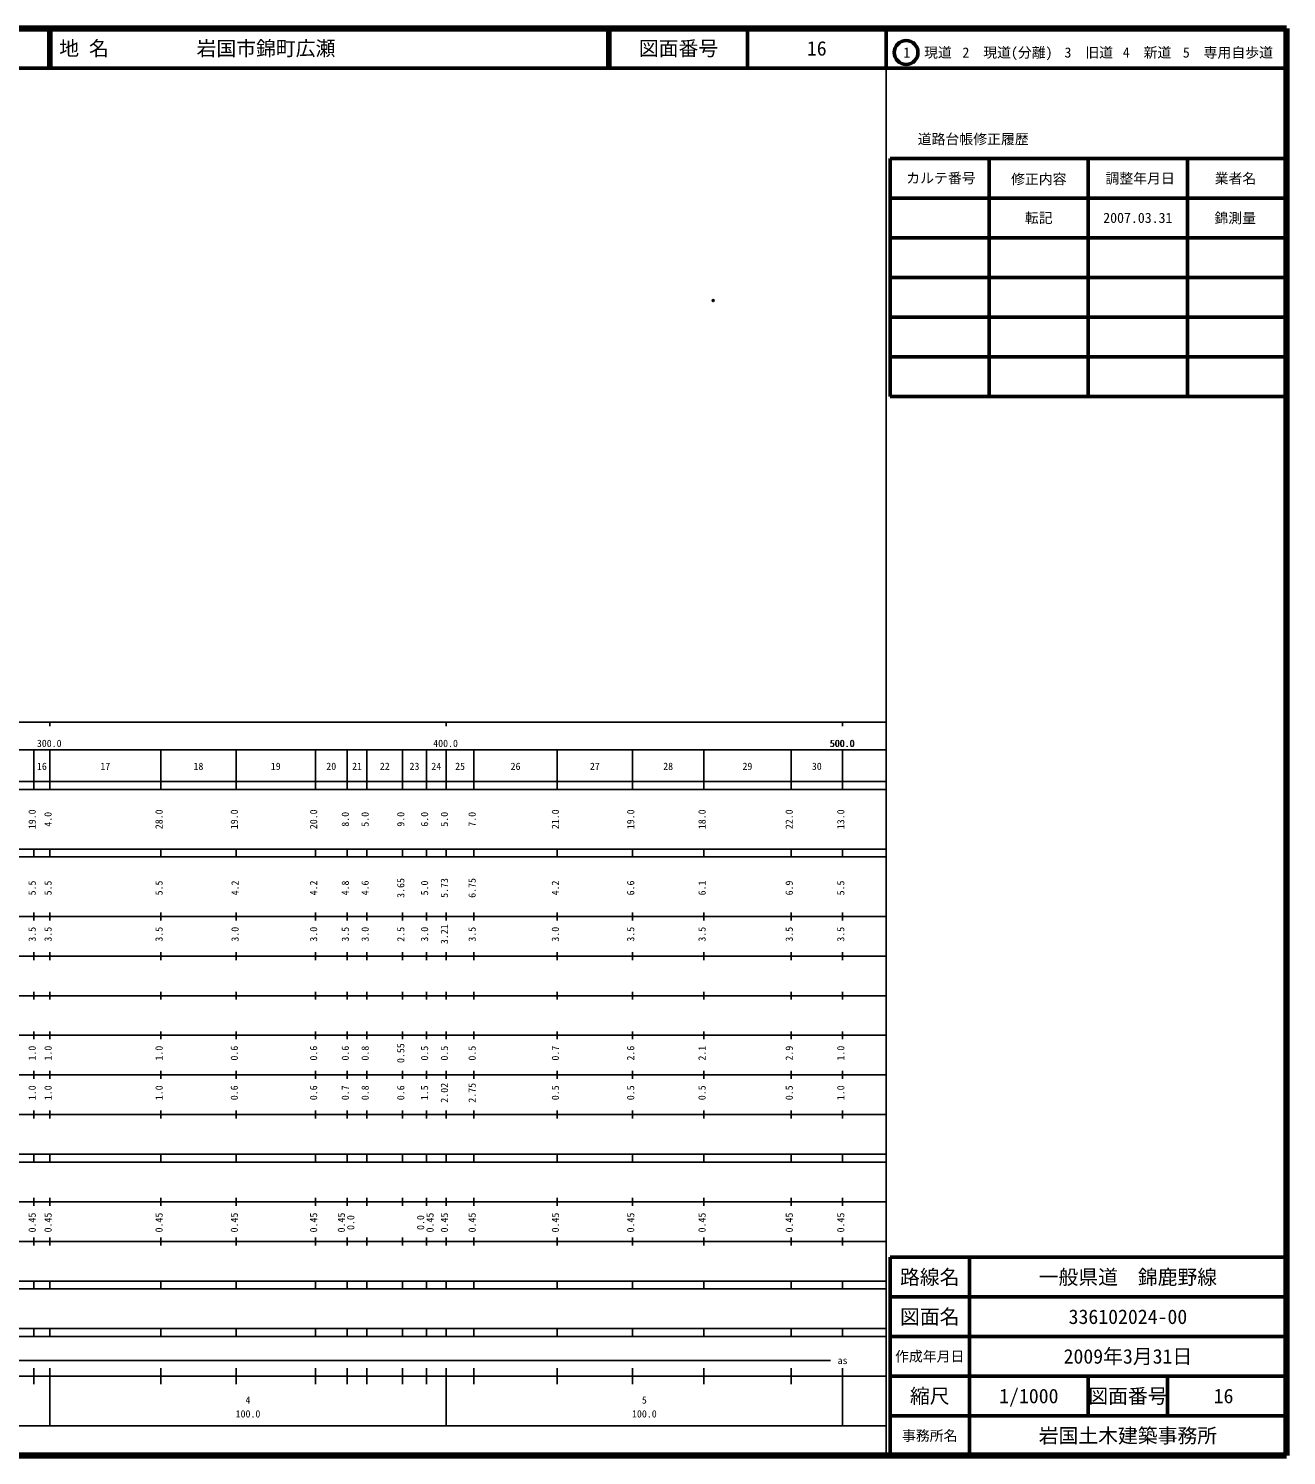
# Model space of a CAD drawing. Units: millimetres on the paper. Extents: x 40 to 680, y 20 to 380.
# Drawn here: x 362.6 to 680, y 20 to 380 of the extents above; entities that cross this region are included whole.
import ezdxf
from ezdxf.enums import TextEntityAlignment as Align

# ---------------------------------------------------------------- set-up
doc = ezdxf.new("R2010")
doc.units = ezdxf.units.MM
doc.header["$PDMODE"] = 32
doc.header["$PDSIZE"] = 0.5
doc.layers.add('M-OTRS', color=6, linetype='Continuous')
doc.layers.add('M-TTL-TXT', color=7, linetype='Continuous')
for name, color, linetype, lineweight in [('M-TTL', 2, 'Continuous', 140), ('M-TTL-BAND', 7, 'Continuous', 25), ('M-TTL-FRAM', 2, 'Continuous', 50), ('M-TTL-LINE', 7, 'Continuous', 50)]:
    doc.layers.add(name, color=color, linetype=linetype, lineweight=lineweight)
doc.styles.add('ＭＳ ゴシック', font='')
doc.styles.get('ＭＳ ゴシック').set_extended_font_data('MS Gothic')

msp = doc.modelspace()

# ---------------------------------------------------------------- linework, layer by layer
at = {"layer": 'M-OTRS'}
msp.add_point((535.373, 311.367), dxfattribs=at)
at = {"layer": 'M-TTL'}
for p, q in [((680, 380), (40, 380)), ((680, 20), (680, 380)), ((40, 20), (680, 20))]:
    msp.add_line(p, q, dxfattribs=at)
at = {"layer": 'M-TTL-BAND'}
for p, q in [((579, 20), (579, 370)), ((40, 205), (579, 205)), ((368, 205), (368, 204)), ((468, 205), (468, 204)), ((568, 205), (568, 204)), ((68, 198), (579, 198)), ((364, 188), (364, 198)), ((368, 188), (368, 198)), ((396, 188), (396, 198)), ((415, 188), (415, 198)), ((435, 188), (435, 198)), ((443, 188), (443, 198)), ((448, 188), (448, 198)), ((457, 188), (457, 198)), ((463, 188), (463, 198)), ((468, 188), (468, 198)), ((475, 188), (475, 198)), ((496, 188), (496, 198)), ((515, 188), (515, 198)), ((533, 188), (533, 198)), ((555, 188), (555, 198)), ((568, 188), (568, 198)), ((40, 190), (579, 190)), ((40, 188), (579, 188)), ((40, 173), (579, 173)), ((364, 171), (364, 173)), ((368, 171), (368, 173)), ((396, 171), (396, 173)), ((415, 171), (415, 173)), ((435, 171), (435, 173)), ((443, 171), (443, 173)), ((448, 171), (448, 173)), ((457, 171), (457, 173)), ((463, 171), (463, 173)), ((468, 171), (468, 173)), ((475, 171), (475, 173)), ((496, 171), (496, 173)), ((515, 171), (515, 173)), ((533, 171), (533, 173)), ((555, 171), (555, 173)), ((568, 171), (568, 173)), ((40, 171), (579, 171)), ((40, 156), (579, 156)), ((364, 155), (364, 157)), ((368, 155), (368, 157)), ((396, 155), (396, 157)), ((415, 155), (415, 157)), ((435, 155), (435, 157)), ((443, 155), (443, 157)), ((448, 155), (448, 157)), ((457, 155), (457, 157)), ((463, 155), (463, 157)), ((468, 155), (468, 157)), ((475, 155), (475, 157)), ((496, 155), (496, 157)), ((515, 155), (515, 157)), ((533, 155), (533, 157)), ((555, 155), (555, 157)), ((568, 155), (568, 157)), ((46, 146), (579, 146)), ((364, 145), (364, 147)), ((368, 145), (368, 147)), ((396, 145), (396, 147)), ((415, 145), (415, 147)), ((435, 145), (435, 147)), ((443, 145), (443, 147)), ((448, 145), (448, 147)), ((457, 145), (457, 147)), ((463, 145), (463, 147)), ((468, 145), (468, 147)), ((475, 145), (475, 147)), ((496, 145), (496, 147)), ((515, 145), (515, 147)), ((533, 145), (533, 147)), ((555, 145), (555, 147)), ((568, 145), (568, 147)), ((364, 135), (364, 137)), ((368, 135), (368, 137)), ((396, 135), (396, 137)), ((415, 135), (415, 137)), ((435, 135), (435, 137)), ((443, 135), (443, 137)), ((448, 135), (448, 137)), ((457, 135), (457, 137)), ((463, 135), (463, 137)), ((468, 135), (468, 137)), ((475, 135), (475, 137)), ((496, 135), (496, 137)), ((515, 135), (515, 137)), ((533, 135), (533, 137)), ((555, 135), (555, 137)), ((568, 135), (568, 137)), ((52, 136), (579, 136)), ((46, 126), (579, 126)), ((364, 125), (364, 127)), ((368, 125), (368, 127)), ((396, 125), (396, 127)), ((415, 125), (415, 127)), ((435, 125), (435, 127)), ((443, 125), (443, 127)), ((448, 125), (448, 127)), ((457, 125), (457, 127)), ((463, 125), (463, 127)), ((468, 125), (468, 127)), ((475, 125), (475, 127)), ((496, 125), (496, 127)), ((515, 125), (515, 127)), ((533, 125), (533, 127)), ((555, 125), (555, 127)), ((568, 125), (568, 127)), ((52, 116), (579, 116)), ((364, 115), (364, 117)), ((368, 115), (368, 117)), ((396, 115), (396, 117)), ((415, 115), (415, 117)), ((435, 115), (435, 117)), ((443, 115), (443, 117)), ((448, 115), (448, 117)), ((457, 115), (457, 117)), ((463, 115), (463, 117)), ((468, 115), (468, 117)), ((475, 115), (475, 117)), ((496, 115), (496, 117)), ((515, 115), (515, 117)), ((533, 115), (533, 117)), ((555, 115), (555, 117)), ((568, 115), (568, 117)), ((46, 106), (579, 106)), ((364, 105), (364, 107)), ((368, 105), (368, 107)), ((396, 105), (396, 107)), ((415, 105), (415, 107)), ((435, 105), (435, 107)), ((443, 105), (443, 107)), ((448, 105), (448, 107)), ((457, 105), (457, 107)), ((463, 105), (463, 107)), ((468, 105), (468, 107)), ((475, 105), (475, 107)), ((496, 105), (496, 107)), ((515, 105), (515, 107)), ((533, 105), (533, 107)), ((555, 105), (555, 107)), ((568, 105), (568, 107)), ((40, 96), (579, 96)), ((40, 94), (579, 94)), ((364, 94), (364, 96)), ((368, 94), (368, 96)), ((396, 94), (396, 96)), ((415, 94), (415, 96)), ((435, 94), (435, 96)), ((443, 94), (443, 96)), ((448, 94), (448, 96)), ((457, 94), (457, 96)), ((463, 94), (463, 96)), ((468, 94), (468, 96)), ((475, 94), (475, 96)), ((496, 94), (496, 96)), ((515, 94), (515, 96)), ((533, 94), (533, 96)), ((555, 94), (555, 96)), ((568, 94), (568, 96)), ((49, 84), (579, 84)), ((364, 83), (364, 85)), ((368, 83), (368, 85)), ((396, 83), (396, 85)), ((415, 83), (415, 85)), ((435, 83), (435, 85)), ((443, 83), (443, 85)), ((448, 83), (448, 85)), ((457, 83), (457, 85)), ((463, 83), (463, 85)), ((468, 83), (468, 85)), ((475, 83), (475, 85)), ((496, 83), (496, 85)), ((515, 83), (515, 85)), ((533, 83), (533, 85)), ((555, 83), (555, 85)), ((568, 83), (568, 85)), ((40, 74), (579, 74)), ((364, 73), (364, 75)), ((368, 73), (368, 75)), ((396, 73), (396, 75)), ((415, 73), (415, 75)), ((435, 73), (435, 75)), ((443, 73), (443, 75)), ((448, 73), (448, 75)), ((457, 73), (457, 75)), ((463, 73), (463, 75)), ((468, 73), (468, 75)), ((475, 73), (475, 75)), ((496, 73), (496, 75)), ((515, 73), (515, 75)), ((533, 73), (533, 75)), ((555, 73), (555, 75)), ((568, 73), (568, 75)), ((40, 64), (579, 64)), ((40, 62), (579, 62)), ((364, 62), (364, 64)), ((368, 62), (368, 64)), ((396, 62), (396, 64)), ((415, 62), (415, 64)), ((435, 62), (435, 64)), ((443, 62), (443, 64)), ((448, 62), (448, 64)), ((457, 62), (457, 64)), ((463, 62), (463, 64)), ((468, 62), (468, 64)), ((475, 62), (475, 64)), ((496, 62), (496, 64)), ((515, 62), (515, 64)), ((533, 62), (533, 64)), ((555, 62), (555, 64)), ((568, 62), (568, 64)), ((40, 52), (579, 52)), ((364, 50), (364, 52)), ((368, 50), (368, 52)), ((396, 50), (396, 52)), ((415, 50), (415, 52)), ((435, 50), (435, 52)), ((443, 50), (443, 52)), ((448, 50), (448, 52)), ((457, 50), (457, 52)), ((463, 50), (463, 52)), ((468, 50), (468, 52)), ((475, 50), (475, 52)), ((496, 50), (496, 52)), ((515, 50), (515, 52)), ((533, 50), (533, 52)), ((555, 50), (555, 52)), ((568, 50), (568, 52)), ((40, 50), (579, 50)), ((71, 44), (565, 44)), ((40, 40), (579, 40)), ((364, 38), (364, 42)), ((368, 27.5), (368, 42)), ((396, 38), (396, 42)), ((415, 38), (415, 42)), ((435, 38), (435, 42)), ((443, 38), (443, 42)), ((448, 38), (448, 42)), ((457, 38), (457, 42)), ((463, 38), (463, 42)), ((468, 27.5), (468, 42)), ((475, 38), (475, 42)), ((496, 38), (496, 42)), ((515, 38), (515, 42)), ((533, 38), (533, 42)), ((555, 38), (555, 42)), ((568, 27.5), (568, 42)), ((68, 27.5), (579, 27.5))]:
    msp.add_line(p, q, dxfattribs=at)
at = {"layer": 'M-TTL-FRAM'}
for p, q in [((580, 347.197), (580, 287.197)), ((580, 347.197), (680, 347.197)), ((580, 287.197), (680, 287.197)), ((680, 70), (580, 70)), ((580, 70), (580, 20))]:
    msp.add_line(p, q, dxfattribs=at)
at = {"layer": 'M-TTL-LINE'}
for p, q in [((367.75, 380), (367.75, 370)), ((368.25, 380), (368.25, 370)), ((508.747, 380), (508.747, 370)), ((509.247, 380), (509.247, 370)), ((543.997, 380), (543.997, 370)), ((579, 380), (579, 370)), ((40, 370), (680, 370)), ((605, 347.197), (605, 287.197)), ((630, 347.197), (630, 287.197)), ((655, 347.197), (655, 287.197)), ((580, 337.197), (680, 337.197)), ((580, 327.197), (680, 327.197)), ((580, 317.197), (680, 317.197)), ((580, 307.197), (680, 307.197)), ((580, 297.197), (680, 297.197)), ((600, 70), (600, 20)), ((680, 60), (580, 60)), ((680, 50), (580, 50)), ((680, 40), (580, 40)), ((630, 40), (630, 30)), ((650, 40), (650, 30)), ((680, 30), (580, 30))]:
    msp.add_line(p, q, dxfattribs=at)
msp.add_circle((584.031, 373.958), 3, dxfattribs=at)

# ---------------------------------------------------------------- texts
at = {"layer": 'M-TTL-BAND', "style": 'ＭＳ ゴシック'}
for s, p in [('300.0', (367.844, 198.195)), ('400.0', (467.844, 198.195)), ('500.0', (567.844, 198.195)), ('500.0', (568, 198.195)), ('16', (366, 192.405)), ('17', (382, 192.405)), ('18', (405.5, 192.405)), ('19', (425, 192.405)), ('20', (439, 192.405)), ('21', (445.5, 192.405)), ('22', (452.5, 192.405)), ('23', (460, 192.405)), ('24', (465.5, 192.405)), ('25', (471.5, 192.405)), ('26', (485.5, 192.405)), ('27', (505.5, 192.405)), ('28', (524, 192.405)), ('29', (544, 192.405)), ('30', (561.5, 192.405)), ('as', (568, 42.5)), ('4', (418, 32.523)), ('5', (518, 32.523)), ('100.0', (418, 29.033)), ('100.0', (518, 29.033))]:
    msp.add_text(s, height=1.833, dxfattribs=at).set_placement(p, align=Align.BOTTOM_CENTER)
for s, p in [('19.0', (365, 180.5)), ('4.0', (369, 180.5)), ('28.0', (397, 180.5)), ('19.0', (416, 180.5)), ('20.0', (436, 180.5)), ('8.0', (444, 180.5)), ('5.0', (449, 180.5)), ('9.0', (458, 180.5)), ('6.0', (464, 180.5)), ('5.0', (469, 180.5)), ('7.0', (476, 180.5)), ('21.0', (497, 180.5)), ('19.0', (516, 180.5)), ('18.0', (534, 180.5)), ('22.0', (556, 180.5)), ('13.0', (569, 180.5)), ('5.5', (365, 163.174)), ('5.5', (369, 163.174)), ('5.5', (397, 163.174)), ('4.2', (416.18, 163.174)), ('4.2', (436, 163.174)), ('4.8', (444, 163.174)), ('4.6', (449, 163.174)), ('3.65', (458, 163.174)), ('5.0', (464, 163.174)), ('5.73', (469, 163.174)), ('6.75', (476, 163.174)), ('4.2', (497, 163.174)), ('6.6', (516, 163.174)), ('6.1', (534, 163.174)), ('6.9', (556, 163.174)), ('5.5', (569, 163.174)), ('3.5', (365, 151.5)), ('3.5', (369, 151.5)), ('3.5', (397, 151.5)), ('3.0', (416.18, 151.5)), ('3.0', (436, 151.5)), ('3.5', (444, 151.5)), ('3.0', (449, 151.5)), ('2.5', (458, 151.5)), ('3.0', (464, 151.5)), ('3.21', (469, 151.5)), ('3.5', (476, 151.5)), ('3.0', (497, 151.5)), ('3.5', (516, 151.5)), ('3.5', (534, 151.5)), ('3.5', (556, 151.5)), ('3.5', (569, 151.5)), ('1.0', (365, 121.5)), ('1.0', (369, 121.5)), ('1.0', (397, 121.5)), ('0.6', (416, 121.5)), ('0.6', (436, 121.5)), ('0.6', (444, 121.5)), ('0.8', (449, 121.5)), ('0.55', (458, 121.5)), ('0.5', (464, 121.5)), ('0.5', (469, 121.5)), ('0.5', (476, 121.5)), ('0.7', (497, 121.5)), ('2.6', (516, 121.5)), ('2.1', (534, 121.5)), ('2.9', (556, 121.5)), ('1.0', (569, 121.5)), ('1.0', (365, 111.5)), ('1.0', (369, 111.5)), ('1.0', (397, 111.5)), ('0.6', (416, 111.5)), ('0.6', (436, 111.5)), ('0.7', (444, 111.5)), ('0.8', (449, 111.5)), ('0.6', (458, 111.5)), ('1.5', (464, 111.5)), ('2.02', (469, 111.5)), ('2.75', (476, 111.5)), ('0.5', (497, 111.5)), ('0.5', (516, 111.5)), ('0.5', (534, 111.5)), ('0.5', (556, 111.5)), ('1.0', (569, 111.5)), ('0.45', (365, 78.764)), ('0.45', (369, 78.764)), ('0.45', (397, 78.764)), ('0.45', (416, 78.764)), ('0.45', (436, 78.764)), ('0.45', (443, 78.764)), ('0.0', (445.37, 78.764)), ('0.0', (463, 78.764)), ('0.45', (465.37, 78.764)), ('0.45', (469, 78.764)), ('0.45', (476, 78.764)), ('0.45', (497, 78.764)), ('0.45', (516, 78.764)), ('0.45', (534, 78.764)), ('0.45', (556, 78.764)), ('0.45', (569, 78.764))]:
    msp.add_text(s, height=1.833, rotation=90, dxfattribs=at).set_placement(p, align=Align.BOTTOM_CENTER)
at = {"layer": 'M-TTL-TXT', "style": 'ＭＳ ゴシック'}
for s, p in [('地 名', (370.38, 375)), ('岩国市錦町広瀬', (405.024, 375))]:
    msp.add_text(s, height=3.666, dxfattribs=at).set_placement(p, align=Align.MIDDLE_LEFT)
for s, height, p in [('図面番号', 3.666, (526.622, 375)), ('16', 3.666, (561.497, 375)), ('1\u3000現道', 2.566, (589.448, 373.958)), ('2\u3000現道(分離)', 2.566, (609.619, 373.958)), ('3\u3000旧道', 2.566, (630.121, 373.958)), ('4\u3000新道', 2.566, (644.824, 373.958)), ('5\u3000専用自歩道', 2.566, (665.228, 373.958)), ('道路台帳修正履歴', 2.566, (600.968, 352.113)), ('カルテ番号', 2.566, (592.839, 342.277)), ('修正内容', 2.566, (617.509, 342.023)), ('調整年月日', 2.566, (643.089, 342.197)), ('業者名', 2.566, (667.134, 342.197)), ('転記', 2.566, (617.5, 332.245)), ('2007.03.31', 2.566, (642.5, 332.245)), ('錦測量', 2.566, (667.077, 332.189)), ('路線名', 3.666, (590, 65)), ('路線名', 3.666, (590, 65)), ('一般県道\u3000錦鹿野線', 3.666, (640, 65)), ('図面名', 3.666, (590, 55)), ('図面名', 3.666, (590, 55)), ('336102024-00', 3.666, (640, 55)), ('2009年3月31日', 3.666, (640, 45)), ('作成年月日', 2.566, (590, 45)), ('作成年月日', 2.566, (590, 45)), ('縮尺', 3.666, (590, 35)), ('縮尺', 3.666, (590, 35)), ('1/1000', 3.666, (615, 35)), ('図面番号', 3.666, (640, 35)), ('図面番号', 3.666, (640, 35)), ('16', 3.666, (664.125, 35)), ('事務所名', 2.566, (590, 25)), ('事務所名', 2.566, (590, 25)), ('岩国土木建築事務所', 3.666, (640, 25))]:
    msp.add_text(s, height=height, dxfattribs=at).set_placement(p, align=Align.MIDDLE_CENTER)

doc.saveas('drawing.dxf')
